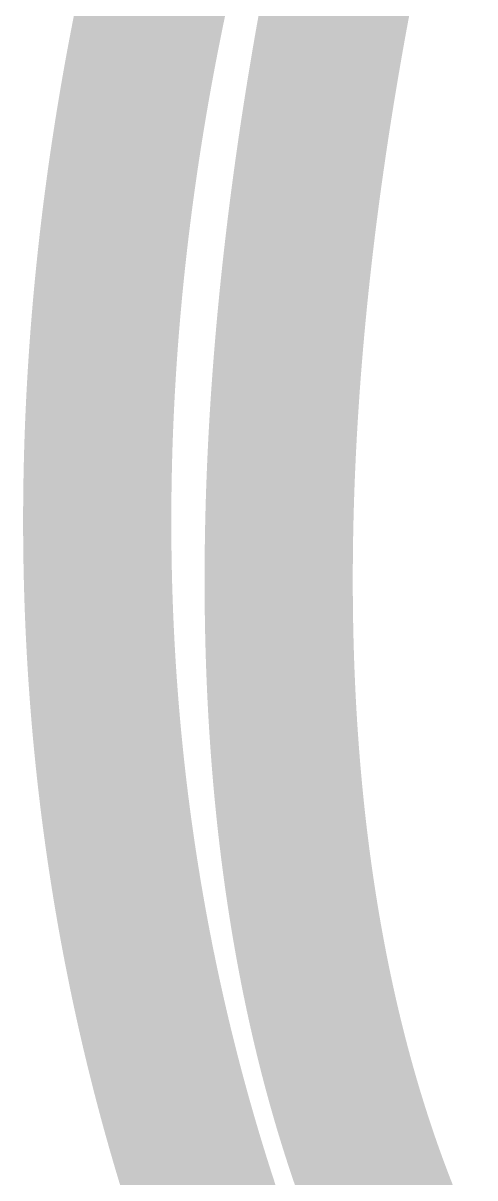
# Model space of a CAD drawing. Header units: inches. Extents: x -3.8 to 6, y -6.8 to 7.5.
# Drawn here: x -3.1381 to -2.9674, y -5.3148 to -4.878 of the extents above; entities that cross this region are included whole.
import ezdxf

# ---------------------------------------------------------------- set-up
doc = ezdxf.new("R2010")
doc.units = ezdxf.units.IN
doc.layers.get('0').update_dxf_attribs({"linetype": 'CONTINUOUS'})
doc.layers.add('7', color=7, linetype='CONTINUOUS')

msp = doc.modelspace()

# ---------------------------------------------------------------- linework, layer by layer
at = {"const_width": 0.056}
msp.add_lwpolyline([(-3.063587, -5.34313), (-3.063793, -5.342547), (-3.063998, -5.341964), (-3.064203, -5.341381), (-3.064407, -5.340798), (-3.064611, -5.340215), (-3.064815, -5.339632), (-3.065017, -5.339048), (-3.06522, -5.338465), (-3.065422, -5.337881), (-3.065623, -5.337297), (-3.065825, -5.336714), (-3.066025, -5.33613), (-3.066225, -5.335546), (-3.066425, -5.334962), (-3.066624, -5.334378), (-3.066823, -5.333793), (-3.067021, -5.333209), (-3.067219, -5.332624), (-3.067416, -5.33204), (-3.067613, -5.331455), (-3.067809, -5.33087), (-3.068005, -5.330285), (-3.0682, -5.3297), (-3.068395, -5.329115), (-3.06859, -5.328529), (-3.068784, -5.327944), (-3.068978, -5.327359), (-3.06917, -5.326773), (-3.069363, -5.326188), (-3.069555, -5.325602), (-3.069747, -5.325016), (-3.069938, -5.32443), (-3.070129, -5.323843), (-3.070319, -5.323258), (-3.070509, -5.322671), (-3.070698, -5.322085), (-3.070887, -5.321498), (-3.071076, -5.320912), (-3.071263, -5.320325), (-3.071451, -5.319738), (-3.071638, -5.319151), (-3.071824, -5.318564), (-3.072011, -5.317977), (-3.072196, -5.31739), (-3.072381, -5.316803), (-3.072566, -5.316216), (-3.07275, -5.315628), (-3.072934, -5.315041), (-3.073117, -5.314453), (-3.0733, -5.313865), (-3.073482, -5.313277), (-3.073664, -5.312689), (-3.073846, -5.312101), (-3.074027, -5.311513), (-3.074207, -5.310925), (-3.074387, -5.310336), (-3.074567, -5.309748), (-3.074746, -5.309159), (-3.074924, -5.30857), (-3.075102, -5.307981), (-3.07528, -5.307393), (-3.075458, -5.306804), (-3.075634, -5.306214), (-3.075811, -5.305625), (-3.075987, -5.305036), (-3.076162, -5.304447), (-3.076337, -5.303857), (-3.076511, -5.303267), (-3.076685, -5.302678), (-3.076859, -5.302088), (-3.077032, -5.301498), (-3.077204, -5.300908), (-3.077376, -5.300318), (-3.077548, -5.299728), (-3.077719, -5.299138), (-3.07789, -5.298548), (-3.07806, -5.297957), (-3.07823, -5.297367), (-3.078399, -5.296776), (-3.078568, -5.296185), (-3.078737, -5.295594), (-3.078905, -5.295003), (-3.079072, -5.294412), (-3.079239, -5.293821), (-3.079406, -5.29323), (-3.079572, -5.292639), (-3.079738, -5.292047), (-3.079903, -5.291456), (-3.080068, -5.290864), (-3.080232, -5.290272), (-3.080396, -5.28968), (-3.080559, -5.289089), (-3.080722, -5.288497), (-3.080884, -5.287905), (-3.081046, -5.287313), (-3.081208, -5.28672), (-3.081368, -5.286128), (-3.081529, -5.285535), (-3.081689, -5.284943), (-3.081849, -5.28435), (-3.082008, -5.283758), (-3.082167, -5.283165), (-3.082325, -5.282572), (-3.082483, -5.281979), (-3.082641, -5.281386), (-3.082797, -5.280793), (-3.082953, -5.280199), (-3.083109, -5.279606), (-3.083265, -5.279013), (-3.08342, -5.278419), (-3.083575, -5.277825), (-3.083729, -5.277232), (-3.083883, -5.276638), (-3.084036, -5.276044), (-3.084189, -5.27545), (-3.084341, -5.274856), (-3.084492, -5.274261), (-3.084644, -5.273667), (-3.084795, -5.273073), (-3.084945, -5.272479), (-3.085095, -5.271884), (-3.085245, -5.271289), (-3.085394, -5.270694), (-3.085542, -5.2701), (-3.08569, -5.269505), (-3.085838, -5.26891), (-3.085985, -5.268314), (-3.086132, -5.267719), (-3.086279, -5.267124), (-3.086424, -5.266529), (-3.08657, -5.265934), (-3.086715, -5.265338), (-3.086859, -5.264742), (-3.087003, -5.264146), (-3.087147, -5.263551), (-3.08729, -5.262955), (-3.087433, -5.262359), (-3.087575, -5.261763), (-3.087717, -5.261167), (-3.087858, -5.260571), (-3.087999, -5.259974), (-3.088139, -5.259377), (-3.088279, -5.258781), (-3.088418, -5.258184), (-3.088557, -5.257588), (-3.088696, -5.256991), (-3.088834, -5.256394), (-3.088972, -5.255797), (-3.089109, -5.2552), (-3.089246, -5.254603), (-3.089382, -5.254006), (-3.089518, -5.253408), (-3.089653, -5.252811), (-3.089788, -5.252214), (-3.089922, -5.251616), (-3.090057, -5.251019), (-3.09019, -5.250421), (-3.090323, -5.249823), (-3.090456, -5.249225), (-3.090588, -5.248628), (-3.09072, -5.24803), (-3.090851, -5.247431), (-3.090981, -5.246833), (-3.091112, -5.246234), (-3.091242, -5.245636), (-3.091371, -5.245038), (-3.0915, -5.24444), (-3.091629, -5.243841), (-3.091757, -5.243242), (-3.091884, -5.242643), (-3.092011, -5.242044), (-3.092138, -5.241445), (-3.092265, -5.240847), (-3.09239, -5.240247), (-3.092516, -5.239648), (-3.092641, -5.239049), (-3.092765, -5.238449), (-3.092889, -5.23785), (-3.093013, -5.23725), (-3.093135, -5.236651), (-3.093258, -5.236051), (-3.09338, -5.235451), (-3.093502, -5.234851), (-3.093623, -5.234251), (-3.093744, -5.233651), (-3.093865, -5.233051), (-3.093985, -5.232451), (-3.094104, -5.231851), (-3.094223, -5.23125), (-3.094342, -5.23065), (-3.09446, -5.23005), (-3.094578, -5.229449), (-3.094694, -5.228848), (-3.094811, -5.228248), (-3.094928, -5.227646), (-3.095043, -5.227046), (-3.095159, -5.226445), (-3.095274, -5.225844), (-3.095388, -5.225243), (-3.095502, -5.224641), (-3.095616, -5.22404), (-3.095729, -5.223439), (-3.095842, -5.222837), (-3.095954, -5.222235), (-3.096066, -5.221634), (-3.096177, -5.221032), (-3.096288, -5.22043), (-3.096398, -5.219829), (-3.096508, -5.219227), (-3.096618, -5.218625), (-3.096727, -5.218022), (-3.096835, -5.217421), (-3.096944, -5.216818), (-3.097052, -5.216216), (-3.097159, -5.215613), (-3.097266, -5.215011), (-3.097372, -5.214409), (-3.097478, -5.213806), (-3.097584, -5.213203), (-3.097688, -5.2126), (-3.097793, -5.211998), (-3.097897, -5.211394), (-3.098001, -5.210792), (-3.098104, -5.210188), (-3.098207, -5.209586), (-3.098309, -5.208982), (-3.098411, -5.208379), (-3.098512, -5.207776), (-3.098614, -5.207172), (-3.098714, -5.206569), (-3.098814, -5.205965), (-3.098913, -5.205361), (-3.099013, -5.204758), (-3.099111, -5.204154), (-3.09921, -5.203549), (-3.099308, -5.202946), (-3.099405, -5.202342), (-3.099502, -5.201737), (-3.099598, -5.201133), (-3.099694, -5.200529), (-3.09979, -5.199925), (-3.099885, -5.19932), (-3.09998, -5.198716), (-3.100074, -5.198112), (-3.100168, -5.197507), (-3.100262, -5.196902), (-3.100355, -5.196297), (-3.100447, -5.195693), (-3.100539, -5.195087), (-3.100631, -5.194482), (-3.100722, -5.193877), (-3.100813, -5.193272), (-3.100903, -5.192667), (-3.100993, -5.192062), (-3.101082, -5.191456), (-3.101171, -5.190851), (-3.101259, -5.190245), (-3.101348, -5.18964), (-3.101435, -5.189034), (-3.101522, -5.188429), (-3.101609, -5.187823), (-3.101695, -5.187217), (-3.101781, -5.186611), (-3.101866, -5.186005), (-3.101951, -5.185399), (-3.102036, -5.184793), (-3.10212, -5.184186), (-3.102203, -5.18358), (-3.102286, -5.182974), (-3.102369, -5.182368), (-3.102451, -5.181761), (-3.102533, -5.181155), (-3.102615, -5.180548), (-3.102695, -5.179941), (-3.102776, -5.179335), (-3.102856, -5.178728), (-3.102935, -5.178121), (-3.103014, -5.177514), (-3.103093, -5.176907), (-3.103171, -5.1763), (-3.103249, -5.175693), (-3.103326, -5.175086), (-3.103404, -5.174479), (-3.10348, -5.173871), (-3.103556, -5.173264), (-3.103631, -5.172656), (-3.103707, -5.172049), (-3.103781, -5.171441), (-3.103856, -5.170833), (-3.10393, -5.170226), (-3.104003, -5.169618), (-3.104076, -5.16901), (-3.104148, -5.168402), (-3.10422, -5.167794), (-3.104292, -5.167186), (-3.104363, -5.166577), (-3.104434, -5.165969), (-3.104504, -5.165361), (-3.104574, -5.164753), (-3.104643, -5.164145), (-3.104712, -5.163536), (-3.104781, -5.162927), (-3.104849, -5.162319), (-3.104917, -5.16171), (-3.104984, -5.161101), (-3.10505, -5.160492), (-3.105117, -5.159884), (-3.105183, -5.159275), (-3.105248, -5.158666), (-3.105313, -5.158057), (-3.105378, -5.157448), (-3.105442, -5.156838), (-3.105505, -5.156229), (-3.105568, -5.15562), (-3.105631, -5.155011), (-3.105694, -5.154401), (-3.105756, -5.153792), (-3.105817, -5.153183), (-3.105878, -5.152573), (-3.105939, -5.151963), (-3.105999, -5.151353), (-3.106058, -5.150743), (-3.106117, -5.150134), (-3.106176, -5.149524), (-3.106235, -5.148914), (-3.106292, -5.148304), (-3.10635, -5.147693), (-3.106407, -5.147083), (-3.106464, -5.146473), (-3.10652, -5.145863), (-3.106575, -5.145252), (-3.106631, -5.144642), (-3.106686, -5.144032), (-3.10674, -5.143421), (-3.106794, -5.142811), (-3.106848, -5.1422), (-3.106901, -5.141589), (-3.106954, -5.140978), (-3.107006, -5.140368), (-3.107058, -5.139757), (-3.107109, -5.139146), (-3.10716, -5.138535), (-3.10721, -5.137924), (-3.10726, -5.137312), (-3.10731, -5.136702), (-3.107359, -5.13609), (-3.107408, -5.135479), (-3.107456, -5.134868), (-3.107504, -5.134256), (-3.107551, -5.133645), (-3.107599, -5.133033), (-3.107645, -5.132421), (-3.107691, -5.13181), (-3.107737, -5.131198), (-3.107782, -5.130587), (-3.107827, -5.129975), (-3.107871, -5.129363), (-3.107915, -5.128751), (-3.107959, -5.128139), (-3.108001, -5.127527), (-3.108044, -5.126915), (-3.108087, -5.126303), (-3.108128, -5.12569), (-3.10817, -5.125078), (-3.10821, -5.124466), (-3.108251, -5.123854), (-3.108291, -5.123241), (-3.10833, -5.122629), (-3.10837, -5.122016), (-3.108408, -5.121404), (-3.108446, -5.120791), (-3.108484, -5.120178), (-3.108522, -5.119566), (-3.108559, -5.118953), (-3.108595, -5.11834), (-3.108632, -5.117727), (-3.108667, -5.117114), (-3.108702, -5.116501), (-3.108737, -5.115888), (-3.108772, -5.115275), (-3.108805, -5.114662), (-3.108839, -5.114048), (-3.108872, -5.113435), (-3.108905, -5.112822), (-3.108937, -5.112208), (-3.108968, -5.111595), (-3.109, -5.110981), (-3.109031, -5.110368), (-3.109061, -5.109755), (-3.109091, -5.10914), (-3.109121, -5.108527), (-3.10915, -5.107913), (-3.109179, -5.1073), (-3.109207, -5.106686), (-3.109235, -5.106071), (-3.109262, -5.105458), (-3.109289, -5.104844), (-3.109316, -5.104229), (-3.109342, -5.103616), (-3.109368, -5.103002), (-3.109393, -5.102387), (-3.109418, -5.101773), (-3.109442, -5.101159), (-3.109466, -5.100544), (-3.10949, -5.09993), (-3.109513, -5.099315), (-3.109535, -5.098701), (-3.109557, -5.098086), (-3.10958, -5.097472), (-3.109601, -5.096857), (-3.109622, -5.096242), (-3.109642, -5.095628), (-3.109662, -5.095013), (-3.109682, -5.094398), (-3.109701, -5.093783), (-3.10972, -5.093168), (-3.109739, -5.092553), (-3.109756, -5.091938), (-3.109774, -5.091323), (-3.109791, -5.090708), (-3.109808, -5.090093), (-3.109824, -5.089478), (-3.10984, -5.088862), (-3.109855, -5.088247), (-3.10987, -5.087632), (-3.109885, -5.087016), (-3.109899, -5.086401), (-3.109912, -5.085785), (-3.109926, -5.085169), (-3.109938, -5.084554), (-3.10995, -5.083938), (-3.109963, -5.083323), (-3.109974, -5.082707), (-3.109985, -5.082091), (-3.109996, -5.081475), (-3.110006, -5.080859), (-3.110016, -5.080243), (-3.110025, -5.079627), (-3.110034, -5.079011), (-3.110043, -5.078395), (-3.110051, -5.077779), (-3.110058, -5.077163), (-3.110065, -5.076547), (-3.110072, -5.07593), (-3.110079, -5.075314), (-3.110085, -5.074698), (-3.11009, -5.074081), (-3.110095, -5.073465), (-3.1101, -5.072849), (-3.110104, -5.072232), (-3.110108, -5.071616), (-3.110111, -5.070999), (-3.110114, -5.070382), (-3.110116, -5.069766), (-3.110118, -5.069149), (-3.110121, -5.068532), (-3.110122, -5.067915), (-3.110122, -5.067298), (-3.110123, -5.066681), (-3.110123, -5.066064), (-3.110122, -5.065448), (-3.110121, -5.064831), (-3.11012, -5.064214), (-3.110118, -5.063596), (-3.110116, -5.06298), (-3.110113, -5.062362), (-3.11011, -5.061745), (-3.110107, -5.061128), (-3.110099, -5.059893), (-3.110094, -5.059276), (-3.110089, -5.058658), (-3.110083, -5.058041), (-3.110077, -5.057423), (-3.110071, -5.056806), (-3.110064, -5.056188), (-3.110057, -5.055571), (-3.110049, -5.054953), (-3.110041, -5.054335), (-3.110032, -5.053717), (-3.110023, -5.0531), (-3.110014, -5.052482), (-3.110004, -5.051864), (-3.109994, -5.051246), (-3.109983, -5.050628), (-3.109972, -5.05001), (-3.10996, -5.049392), (-3.109948, -5.048774), (-3.109936, -5.048156), (-3.109923, -5.047538), (-3.10991, -5.04692), (-3.109896, -5.046301), (-3.109882, -5.045683), (-3.109868, -5.045065), (-3.109853, -5.044447), (-3.109837, -5.043828), (-3.109822, -5.04321), (-3.109806, -5.042592), (-3.109789, -5.041973), (-3.109772, -5.041355), (-3.109754, -5.040736), (-3.109737, -5.040117), (-3.109719, -5.039499), (-3.109699, -5.03888), (-3.109681, -5.038261), (-3.109661, -5.037643), (-3.109641, -5.037024), (-3.109621, -5.036406), (-3.1096, -5.035787), (-3.109579, -5.035168), (-3.109557, -5.034549), (-3.109535, -5.03393), (-3.109512, -5.033311), (-3.109489, -5.032692), (-3.109466, -5.032073), (-3.109442, -5.031454), (-3.109418, -5.030835), (-3.109393, -5.030216), (-3.109369, -5.029596), (-3.109343, -5.028977), (-3.109317, -5.028358), (-3.109291, -5.027739), (-3.109264, -5.027119), (-3.109237, -5.0265), (-3.10921, -5.025881), (-3.109181, -5.025261), (-3.109153, -5.024642), (-3.109124, -5.024023), (-3.109095, -5.023403), (-3.109065, -5.022783), (-3.109035, -5.022164), (-3.109005, -5.021544), (-3.108974, -5.020925), (-3.108943, -5.020305), (-3.108911, -5.019685), (-3.108879, -5.019066), (-3.108846, -5.018446), (-3.108813, -5.017827), (-3.108779, -5.017206), (-3.108746, -5.016587), (-3.108711, -5.015966), (-3.108677, -5.015347), (-3.108642, -5.014727), (-3.108606, -5.014107), (-3.10857, -5.013487), (-3.108534, -5.012867), (-3.108497, -5.012247), (-3.10846, -5.011627), (-3.108423, -5.011007), (-3.108384, -5.010386), (-3.108346, -5.009767), (-3.108307, -5.009146), (-3.108268, -5.008526), (-3.108228, -5.007906), (-3.108188, -5.007286), (-3.108148, -5.006665), (-3.108065, -5.005424), (-3.107981, -5.004184), (-3.107939, -5.003563), (-3.107896, -5.002943), (-3.107852, -5.002323), (-3.107808, -5.001701), (-3.107764, -5.001081), (-3.107719, -5.000461), (-3.107674, -4.99984), (-3.107629, -4.999219), (-3.107583, -4.998599), (-3.107536, -4.997978), (-3.107489, -4.997357), (-3.107443, -4.996737), (-3.107347, -4.995495), (-3.107298, -4.994874), (-3.107249, -4.994253), (-3.1072, -4.993632), (-3.10715, -4.993011), (-3.1071, -4.992391), (-3.10705, -4.99177), (-3.106999, -4.991149), (-3.106948, -4.990528), (-3.106896, -4.989907), (-3.106844, -4.989286), (-3.106791, -4.988665), (-3.106738, -4.988044), (-3.106685, -4.987422), (-3.106631, -4.986801), (-3.106522, -4.985559), (-3.106467, -4.984938), (-3.106411, -4.984316), (-3.106355, -4.983696), (-3.106299, -4.983074), (-3.106242, -4.982453), (-3.106185, -4.981832), (-3.106128, -4.98121), (-3.10607, -4.980588), (-3.106011, -4.979967), (-3.105953, -4.979346), (-3.105893, -4.978724), (-3.105834, -4.978103), (-3.105774, -4.977481), (-3.105713, -4.97686), (-3.105653, -4.976239), (-3.105591, -4.975617), (-3.10553, -4.974995), (-3.105468, -4.974374), (-3.105405, -4.973752), (-3.105342, -4.97313), (-3.105279, -4.972508), (-3.105215, -4.971887), (-3.105151, -4.971265), (-3.105087, -4.970644), (-3.104956, -4.9694), (-3.10489, -4.968779), (-3.104824, -4.968157), (-3.104758, -4.967535), (-3.104691, -4.966913), (-3.104623, -4.966291), (-3.104556, -4.965669), (-3.104487, -4.965048), (-3.104419, -4.964426), (-3.104349, -4.963804), (-3.10428, -4.963182), (-3.10421, -4.96256), (-3.10414, -4.961938), (-3.104069, -4.961316), (-3.103998, -4.960694), (-3.103926, -4.960072), (-3.103854, -4.95945), (-3.103782, -4.958827), (-3.103709, -4.958206), (-3.103636, -4.957583), (-3.103562, -4.956962), (-3.103488, -4.956339), (-3.103414, -4.955717), (-3.103339, -4.955095), (-3.103264, -4.954473), (-3.103188, -4.95385), (-3.103112, -4.953228), (-3.103036, -4.952606), (-3.102959, -4.951984), (-3.102881, -4.951362), (-3.102804, -4.950739), (-3.102726, -4.950117), (-3.102648, -4.949495), (-3.102568, -4.948873), (-3.102489, -4.94825), (-3.102409, -4.947628), (-3.102329, -4.947006), (-3.102249, -4.946383), (-3.102168, -4.945761), (-3.102087, -4.945138), (-3.102005, -4.944516), (-3.101923, -4.943893), (-3.10184, -4.943271), (-3.101757, -4.942648), (-3.101674, -4.942026), (-3.101506, -4.940781), (-3.101421, -4.940158), (-3.101336, -4.939536), (-3.101251, -4.938913), (-3.101165, -4.938291), (-3.101079, -4.937668), (-3.100992, -4.937046), (-3.100905, -4.936423), (-3.100818, -4.935801), (-3.100642, -4.934555), (-3.100553, -4.933932), (-3.100464, -4.93331), (-3.100374, -4.932687), (-3.100285, -4.932065), (-3.100194, -4.931442), (-3.100104, -4.930819), (-3.100013, -4.930196), (-3.099921, -4.929574), (-3.099829, -4.928951), (-3.099737, -4.928328), (-3.099644, -4.927705), (-3.099551, -4.927083), (-3.099458, -4.92646), (-3.099363, -4.925837), (-3.099269, -4.925214), (-3.099174, -4.924592), (-3.09908, -4.923968), (-3.098984, -4.923346), (-3.098888, -4.922723), (-3.098792, -4.9221), (-3.098598, -4.920855), (-3.0985, -4.920231), (-3.098402, -4.919609), (-3.098304, -4.918986), (-3.098205, -4.918363), (-3.098105, -4.91774), (-3.098006, -4.917117), (-3.097906, -4.916494), (-3.097806, -4.915871), (-3.097705, -4.915248), (-3.097604, -4.914625), (-3.097502, -4.914002), (-3.0974, -4.91338), (-3.097298, -4.912757), (-3.097195, -4.912134), (-3.097092, -4.91151), (-3.096988, -4.910887), (-3.096884, -4.910264), (-3.09678, -4.909642), (-3.096675, -4.909019), (-3.09657, -4.908396), (-3.096464, -4.907773), (-3.096358, -4.90715), (-3.096251, -4.906527), (-3.096145, -4.905903), (-3.096037, -4.90528), (-3.09593, -4.904657), (-3.095822, -4.904034), (-3.095713, -4.903411), (-3.095605, -4.902788), (-3.095495, -4.902165), (-3.095386, -4.901542), (-3.095276, -4.900919), (-3.095165, -4.900296), (-3.095054, -4.899673), (-3.094943, -4.89905), (-3.094831, -4.898427), (-3.094719, -4.897803), (-3.094607, -4.897181), (-3.094494, -4.896557), (-3.094381, -4.895934), (-3.094267, -4.895311), (-3.094153, -4.894688), (-3.094039, -4.894065), (-3.093924, -4.893442), (-3.093809, -4.892819), (-3.093693, -4.892196), (-3.093577, -4.891573), (-3.093461, -4.89095), (-3.093344, -4.890326), (-3.093227, -4.889703), (-3.093109, -4.889081), (-3.092991, -4.888457), (-3.092872, -4.887834), (-3.092754, -4.887211), (-3.092635, -4.886588), (-3.092515, -4.885964), (-3.092395, -4.885341), (-3.092275, -4.884718), (-3.092154, -4.884095), (-3.092033, -4.883472), (-3.091911, -4.882849), (-3.091789, -4.882226), (-3.091666, -4.881603), (-3.091544, -4.88098), (-3.09142, -4.880356), (-3.091297, -4.879734), (-3.091173, -4.87911), (-3.091048, -4.878487), (-3.090924, -4.877864), (-3.090798, -4.877241), (-3.090673, -4.876618), (-3.090547, -4.875995), (-3.09042, -4.875371), (-3.090294, -4.874748), (-3.090167, -4.874125), (-3.090039, -4.873502), (-3.089911, -4.872879), (-3.089783, -4.872256), (-3.089654, -4.871633), (-3.089525, -4.87101), (-3.089395, -4.870387), (-3.089265, -4.869763), (-3.089135, -4.869141), (-3.089004, -4.868517), (-3.088873, -4.867894), (-3.088742, -4.867271), (-3.088609, -4.866648), (-3.088477, -4.866025), (-3.088345, -4.865402), (-3.088212, -4.864779), (-3.088078, -4.864156), (-3.087944, -4.863533), (-3.08781, -4.86291), (-3.087675, -4.862287), (-3.08754, -4.861663), (-3.087405, -4.861041), (-3.087269, -4.860417), (-3.087132, -4.859795), (-3.086996, -4.859171), (-3.086859, -4.858549), (-3.086721, -4.857925), (-3.086583, -4.857302), (-3.086445, -4.856679), (-3.086307, -4.856056), (-3.086168, -4.855433), (-3.086028, -4.85481), (-3.085888, -4.854187), (-3.085748, -4.853565), (-3.085608, -4.852942), (-3.085467, -4.852318), (-3.085325, -4.851696), (-3.085183, -4.851072), (-3.085041, -4.85045), (-3.084898, -4.849827)], dxfattribs=at)
at = {"layer": '7', "const_width": 0.056}
msp.add_lwpolyline([(-2.995409, -5.343141), (-2.995607, -5.342688), (-2.995804, -5.342235), (-2.996001, -5.341782), (-2.996198, -5.341328), (-2.996394, -5.340874), (-2.99659, -5.340419), (-2.996785, -5.339964), (-2.99698, -5.339509), (-2.997175, -5.339053), (-2.997369, -5.338597), (-2.997563, -5.33814), (-2.997756, -5.337683), (-2.997948, -5.337226), (-2.998141, -5.336768), (-2.998332, -5.33631), (-2.998524, -5.335852), (-2.998715, -5.335392), (-2.998905, -5.334933), (-2.999095, -5.334474), (-2.999285, -5.334013), (-2.999474, -5.333553), (-2.999663, -5.333092), (-2.999851, -5.332631), (-3.000039, -5.332169), (-3.000226, -5.331707), (-3.000413, -5.331245), (-3.0006, -5.330782), (-3.000786, -5.330319), (-3.000972, -5.329855), (-3.001157, -5.329391), (-3.001342, -5.328927), (-3.001526, -5.328462), (-3.00171, -5.327997), (-3.001893, -5.327532), (-3.002076, -5.327066), (-3.002259, -5.3266), (-3.002441, -5.326133), (-3.002623, -5.325666), (-3.002804, -5.325199), (-3.002985, -5.324731), (-3.003165, -5.324262), (-3.003345, -5.323794), (-3.003524, -5.323325), (-3.003704, -5.322855), (-3.003882, -5.322386), (-3.004061, -5.321916), (-3.004238, -5.321445), (-3.004415, -5.320974), (-3.004592, -5.320503), (-3.004769, -5.320031), (-3.004945, -5.319559), (-3.005121, -5.319087), (-3.005296, -5.318614), (-3.00547, -5.318141), (-3.005645, -5.317667), (-3.005819, -5.317194), (-3.005992, -5.316719), (-3.006165, -5.316245), (-3.006337, -5.315769), (-3.006509, -5.315294), (-3.006681, -5.314818), (-3.006852, -5.314342), (-3.007023, -5.313865), (-3.007193, -5.313388), (-3.007363, -5.312911), (-3.007533, -5.312433), (-3.007702, -5.311955), (-3.00787, -5.311477), (-3.008038, -5.310997), (-3.008206, -5.310519), (-3.008373, -5.310039), (-3.00854, -5.309559), (-3.008706, -5.309079), (-3.008873, -5.308598), (-3.009038, -5.308117), (-3.009203, -5.307635), (-3.009368, -5.307154), (-3.009532, -5.306671), (-3.009696, -5.306189), (-3.009859, -5.305706), (-3.010022, -5.305223), (-3.010185, -5.304739), (-3.010346, -5.304255), (-3.010508, -5.30377), (-3.010669, -5.303286), (-3.01083, -5.3028), (-3.010991, -5.302315), (-3.01115, -5.301829), (-3.01131, -5.301342), (-3.011469, -5.300856), (-3.011628, -5.300368), (-3.011786, -5.299881), (-3.011943, -5.299393), (-3.012101, -5.298905), (-3.012258, -5.298417), (-3.012414, -5.297928), (-3.01257, -5.297439), (-3.012726, -5.296949), (-3.012881, -5.296459), (-3.013036, -5.295969), (-3.01319, -5.295478), (-3.013343, -5.294987), (-3.013497, -5.294495), (-3.013573, -5.29425), (-3.01365, -5.294003), (-3.013726, -5.293757), (-3.013802, -5.293511), (-3.013954, -5.293019), (-3.014106, -5.292526), (-3.014257, -5.292033), (-3.014408, -5.291539), (-3.014558, -5.291045), (-3.014708, -5.290551), (-3.014858, -5.290056), (-3.015007, -5.289561), (-3.015156, -5.289065), (-3.015304, -5.288569), (-3.015452, -5.288073), (-3.015599, -5.287577), (-3.015746, -5.28708), (-3.015893, -5.286582), (-3.016039, -5.286085), (-3.016184, -5.285587), (-3.01633, -5.285089), (-3.016474, -5.28459), (-3.016618, -5.284091), (-3.016762, -5.283592), (-3.016834, -5.283342), (-3.016906, -5.283092), (-3.016978, -5.282842), (-3.017049, -5.282592), (-3.017192, -5.282091), (-3.017334, -5.28159), (-3.017476, -5.281089), (-3.017617, -5.280587), (-3.017758, -5.280086), (-3.017898, -5.279583), (-3.018038, -5.279081), (-3.018178, -5.278577), (-3.018317, -5.278074), (-3.018456, -5.27757), (-3.018595, -5.277067), (-3.018732, -5.276562), (-3.01887, -5.276057), (-3.019007, -5.275552), (-3.019143, -5.275047), (-3.019279, -5.274541), (-3.019415, -5.274035), (-3.019551, -5.273528), (-3.019686, -5.273021), (-3.01982, -5.272514), (-3.019954, -5.272007), (-3.020088, -5.271498), (-3.020221, -5.27099), (-3.020354, -5.270482), (-3.020486, -5.269972), (-3.020618, -5.269463), (-3.02075, -5.268953), (-3.020881, -5.268443), (-3.021012, -5.267933), (-3.021142, -5.267422), (-3.021272, -5.266911), (-3.021401, -5.266399), (-3.02153, -5.265888), (-3.021659, -5.265376), (-3.021787, -5.264863), (-3.021914, -5.26435), (-3.022042, -5.263837), (-3.022168, -5.263324), (-3.022295, -5.26281), (-3.022421, -5.262295), (-3.022547, -5.261781), (-3.022672, -5.261266), (-3.022796, -5.260751), (-3.02292, -5.260235), (-3.023045, -5.259719), (-3.023168, -5.259203), (-3.023291, -5.258686), (-3.023414, -5.258169), (-3.023536, -5.257652), (-3.023658, -5.257134), (-3.023779, -5.256616), (-3.0239, -5.256098), (-3.02402, -5.255579), (-3.02414, -5.25506), (-3.02426, -5.25454), (-3.024379, -5.254021), (-3.024498, -5.253501), (-3.024616, -5.25298), (-3.024734, -5.25246), (-3.024852, -5.251938), (-3.024969, -5.251417), (-3.025085, -5.250895), (-3.025202, -5.250373), (-3.025318, -5.24985), (-3.025433, -5.249328), (-3.025548, -5.248804), (-3.025663, -5.248281), (-3.025777, -5.247757), (-3.025891, -5.247233), (-3.026004, -5.246709), (-3.026117, -5.246184), (-3.026229, -5.245659), (-3.026341, -5.245133), (-3.026453, -5.244607), (-3.026564, -5.244081), (-3.026675, -5.243554), (-3.026785, -5.243028), (-3.026895, -5.2425), (-3.027005, -5.241973), (-3.027114, -5.241445), (-3.027222, -5.240917), (-3.027331, -5.240388), (-3.027438, -5.23986), (-3.027546, -5.23933), (-3.027653, -5.238801), (-3.02776, -5.238271), (-3.027865, -5.237741), (-3.027971, -5.23721), (-3.028076, -5.236679), (-3.028182, -5.236148), (-3.028286, -5.235617), (-3.02839, -5.235085), (-3.028442, -5.234818), (-3.028493, -5.234552), (-3.028545, -5.234286), (-3.028597, -5.23402), (-3.0287, -5.233487), (-3.028802, -5.232954), (-3.028904, -5.23242), (-3.029006, -5.231886), (-3.029106, -5.231352), (-3.029157, -5.231085), (-3.029207, -5.230818), (-3.029307, -5.230283), (-3.029408, -5.229748), (-3.029507, -5.229213), (-3.029606, -5.228677), (-3.029704, -5.22814), (-3.029803, -5.227604), (-3.0299, -5.227067), (-3.029998, -5.226531), (-3.030094, -5.225993), (-3.030191, -5.225455), (-3.030288, -5.224917), (-3.030383, -5.224379), (-3.030478, -5.22384), (-3.030573, -5.223301), (-3.030667, -5.222762), (-3.030761, -5.222222), (-3.030855, -5.221682), (-3.030948, -5.221141), (-3.031041, -5.220601), (-3.031133, -5.220059), (-3.031226, -5.219518), (-3.031317, -5.218977), (-3.031408, -5.218435), (-3.031499, -5.217893), (-3.031589, -5.21735), (-3.031679, -5.216807), (-3.031769, -5.216264), (-3.031857, -5.21572), (-3.031946, -5.215176), (-3.032034, -5.214632), (-3.032122, -5.214087), (-3.032209, -5.213542), (-3.032296, -5.212997), (-3.032383, -5.212452), (-3.032469, -5.211906), (-3.032555, -5.21136), (-3.03264, -5.210814), (-3.032725, -5.210267), (-3.032809, -5.20972), (-3.032894, -5.209172), (-3.032977, -5.208624), (-3.03306, -5.208076), (-3.033143, -5.207528), (-3.033226, -5.20698), (-3.033308, -5.206431), (-3.033389, -5.205881), (-3.03347, -5.205331), (-3.033551, -5.204782), (-3.033632, -5.204231), (-3.033711, -5.203681), (-3.033791, -5.20313), (-3.03387, -5.202579), (-3.033949, -5.202027), (-3.034027, -5.201476), (-3.034105, -5.200923), (-3.034182, -5.200371), (-3.03426, -5.199819), (-3.034336, -5.199265), (-3.034412, -5.198712), (-3.034488, -5.198158), (-3.034563, -5.197604), (-3.034639, -5.19705), (-3.034713, -5.196496), (-3.034787, -5.19594), (-3.034861, -5.195385), (-3.034934, -5.19483), (-3.035007, -5.194274), (-3.03508, -5.193717), (-3.035152, -5.193161), (-3.035224, -5.192605), (-3.035295, -5.192048), (-3.035366, -5.19149), (-3.035436, -5.190933), (-3.035506, -5.190374), (-3.035576, -5.189816), (-3.035645, -5.189258), (-3.035714, -5.188699), (-3.035782, -5.18814), (-3.03585, -5.18758), (-3.035918, -5.18702), (-3.035985, -5.18646), (-3.036052, -5.1859), (-3.036118, -5.185339), (-3.036184, -5.184778), (-3.03625, -5.184216), (-3.036315, -5.183655), (-3.03638, -5.183093), (-3.036444, -5.182531), (-3.036508, -5.181968), (-3.036571, -5.181406), (-3.036635, -5.180842), (-3.036697, -5.180279), (-3.036759, -5.179715), (-3.036821, -5.179151), (-3.036883, -5.178586), (-3.036944, -5.178022), (-3.037004, -5.177457), (-3.037065, -5.176892), (-3.037124, -5.176326), (-3.037184, -5.17576), (-3.037243, -5.175194), (-3.037302, -5.174628), (-3.03736, -5.174061), (-3.037418, -5.173494), (-3.037475, -5.172927), (-3.037532, -5.172359), (-3.037589, -5.171791), (-3.037645, -5.171223), (-3.037701, -5.170654), (-3.037756, -5.170085), (-3.037811, -5.169517), (-3.037865, -5.168947), (-3.03792, -5.168377), (-3.037973, -5.167807), (-3.038027, -5.167237), (-3.03808, -5.166667), (-3.038132, -5.166096), (-3.038184, -5.165524), (-3.038236, -5.164953), (-3.038287, -5.164381), (-3.038338, -5.163809), (-3.038388, -5.163237), (-3.038439, -5.162664), (-3.038489, -5.162091), (-3.038538, -5.161518), (-3.038587, -5.160944), (-3.038635, -5.16037), (-3.038683, -5.159796), (-3.038731, -5.159222), (-3.038778, -5.158647), (-3.038825, -5.158072), (-3.038871, -5.157497), (-3.038917, -5.156922), (-3.038963, -5.156346), (-3.039008, -5.15577), (-3.039053, -5.155193), (-3.039098, -5.154616), (-3.039142, -5.15404), (-3.039185, -5.153462), (-3.039228, -5.152884), (-3.039271, -5.152307), (-3.039314, -5.151729), (-3.039356, -5.15115), (-3.039397, -5.150572), (-3.039438, -5.149993), (-3.039479, -5.149414), (-3.03952, -5.148834), (-3.03956, -5.148254), (-3.0396, -5.147674), (-3.039639, -5.147094), (-3.039678, -5.146513), (-3.039716, -5.145932), (-3.039754, -5.145351), (-3.039791, -5.144769), (-3.039829, -5.144187), (-3.039865, -5.143605), (-3.039883, -5.143314), (-3.039901, -5.143023), (-3.039938, -5.14244), (-3.039973, -5.141857), (-3.040009, -5.141274), (-3.040043, -5.14069), (-3.040077, -5.140107), (-3.040112, -5.139523), (-3.040145, -5.138938), (-3.040178, -5.138353), (-3.040211, -5.137768), (-3.040244, -5.137184), (-3.040276, -5.136598), (-3.040307, -5.136012), (-3.040339, -5.135427), (-3.040369, -5.13484), (-3.0404, -5.134254), (-3.04043, -5.133667), (-3.040459, -5.13308), (-3.040488, -5.132492), (-3.040517, -5.131904), (-3.040546, -5.131316), (-3.040574, -5.130728), (-3.040601, -5.13014), (-3.040628, -5.129551), (-3.040655, -5.128962), (-3.040682, -5.128373), (-3.040708, -5.127783), (-3.040733, -5.127193), (-3.040758, -5.126603), (-3.040783, -5.126012), (-3.040807, -5.125422), (-3.040832, -5.124831), (-3.040855, -5.124239), (-3.040878, -5.123648), (-3.040901, -5.123056), (-3.040924, -5.122464), (-3.040946, -5.121871), (-3.040967, -5.121279), (-3.040989, -5.120686), (-3.041009, -5.120093), (-3.04103, -5.1195), (-3.04105, -5.118906), (-3.04107, -5.118312), (-3.041089, -5.117718), (-3.041108, -5.117123), (-3.041126, -5.116529), (-3.041144, -5.115933), (-3.041162, -5.115338), (-3.041179, -5.114743), (-3.041196, -5.114147), (-3.041213, -5.113551), (-3.041229, -5.112954), (-3.041245, -5.112358), (-3.04126, -5.111761), (-3.041274, -5.111164), (-3.041289, -5.110567), (-3.041303, -5.109969), (-3.041317, -5.109371), (-3.04133, -5.108772), (-3.041343, -5.108174), (-3.041356, -5.107575), (-3.041368, -5.106977), (-3.041379, -5.106377), (-3.041391, -5.105778), (-3.041402, -5.105177), (-3.041412, -5.104578), (-3.041422, -5.103977), (-3.041432, -5.103377), (-3.041442, -5.102776), (-3.041451, -5.102175), (-3.041459, -5.101573), (-3.041467, -5.100972), (-3.041475, -5.10037), (-3.041483, -5.099768), (-3.041489, -5.099165), (-3.041496, -5.098563), (-3.041502, -5.09796), (-3.041508, -5.097357), (-3.041514, -5.096753), (-3.041519, -5.096149), (-3.041524, -5.095546), (-3.041528, -5.094941), (-3.041532, -5.094337), (-3.041535, -5.093732), (-3.041538, -5.093127), (-3.041541, -5.092522), (-3.041543, -5.091917), (-3.041545, -5.091311), (-3.041547, -5.090705), (-3.041548, -5.090098), (-3.041548, -5.089492), (-3.041549, -5.088885), (-3.041549, -5.088278), (-3.041548, -5.087671), (-3.041548, -5.087063), (-3.041546, -5.086455), (-3.041545, -5.085848), (-3.041543, -5.085239), (-3.041541, -5.08463), (-3.041538, -5.084022), (-3.041535, -5.083413), (-3.041531, -5.082804), (-3.041527, -5.082194), (-3.041523, -5.081584), (-3.041518, -5.080974), (-3.041513, -5.080364), (-3.041507, -5.079753), (-3.041502, -5.079143), (-3.041495, -5.078531), (-3.041489, -5.07792), (-3.041481, -5.077309), (-3.041474, -5.076697), (-3.041466, -5.076085), (-3.041458, -5.075472), (-3.041449, -5.07486), (-3.04144, -5.074247), (-3.041431, -5.073634), (-3.041421, -5.073021), (-3.041411, -5.072407), (-3.0414, -5.071793), (-3.041389, -5.071179), (-3.041378, -5.070565), (-3.041367, -5.069951), (-3.041354, -5.069336), (-3.041342, -5.068721), (-3.041329, -5.068106), (-3.041316, -5.06749), (-3.041302, -5.066875), (-3.041288, -5.066258), (-3.041274, -5.065642), (-3.041259, -5.065026), (-3.041243, -5.064409), (-3.041228, -5.063792), (-3.041212, -5.063175), (-3.041196, -5.062558), (-3.041179, -5.06194), (-3.041162, -5.061322), (-3.041144, -5.060704), (-3.041126, -5.060085), (-3.041108, -5.059466), (-3.041089, -5.058847), (-3.04107, -5.058229), (-3.041051, -5.05761), (-3.041031, -5.05699), (-3.041011, -5.05637), (-3.04099, -5.055749), (-3.040969, -5.05513), (-3.040948, -5.054509), (-3.040926, -5.053888), (-3.040904, -5.053267), (-3.040881, -5.052646), (-3.040858, -5.052024), (-3.040835, -5.051403), (-3.040811, -5.050781), (-3.040763, -5.049536), (-3.040713, -5.048291), (-3.040687, -5.047668), (-3.040661, -5.047044), (-3.040635, -5.046421), (-3.040608, -5.045796), (-3.040581, -5.045172), (-3.040554, -5.044548), (-3.040526, -5.043924), (-3.040497, -5.043299), (-3.040469, -5.042674), (-3.04044, -5.042048), (-3.04041, -5.041423), (-3.04038, -5.040797), (-3.04035, -5.040171), (-3.04032, -5.039545), (-3.040289, -5.038919), (-3.040257, -5.038292), (-3.040226, -5.037665), (-3.040193, -5.037038), (-3.040161, -5.036411), (-3.040128, -5.035783), (-3.040095, -5.035155), (-3.040061, -5.034528), (-3.040027, -5.0339), (-3.039993, -5.033271), (-3.039958, -5.032642), (-3.039923, -5.032013), (-3.039887, -5.031384), (-3.039851, -5.030755), (-3.039815, -5.030125), (-3.039778, -5.029496), (-3.039741, -5.028865), (-3.039704, -5.028235), (-3.039666, -5.027605), (-3.039628, -5.026974), (-3.039589, -5.026343), (-3.03955, -5.025712), (-3.039471, -5.024449), (-3.039391, -5.023185), (-3.03935, -5.022553), (-3.039308, -5.021921), (-3.039267, -5.021287), (-3.039225, -5.020655), (-3.039182, -5.020021), (-3.039139, -5.019388), (-3.039096, -5.018754), (-3.039053, -5.01812), (-3.039009, -5.017487), (-3.038965, -5.016852), (-3.03892, -5.016218), (-3.038875, -5.015583), (-3.03883, -5.014948), (-3.038784, -5.014313), (-3.038738, -5.013678), (-3.038691, -5.013042), (-3.038644, -5.012406), (-3.038597, -5.01177), (-3.038549, -5.011134), (-3.038501, -5.010498), (-3.038453, -5.009861), (-3.038404, -5.009224), (-3.038355, -5.008587), (-3.038305, -5.00795), (-3.038255, -5.007312), (-3.038205, -5.006674), (-3.038154, -5.006037), (-3.038103, -5.005398), (-3.038052, -5.00476), (-3.038, -5.004121), (-3.037948, -5.003483), (-3.037895, -5.002844), (-3.037842, -5.002204), (-3.037789, -5.001565), (-3.037735, -5.000925), (-3.037681, -5.000286), (-3.037627, -4.999645), (-3.037572, -4.999005), (-3.037517, -4.998364), (-3.037461, -4.997724), (-3.037405, -4.997083), (-3.037349, -4.996442), (-3.037292, -4.9958), (-3.037235, -4.995159), (-3.037178, -4.994517), (-3.03712, -4.993875), (-3.037061, -4.993233), (-3.037003, -4.99259), (-3.036944, -4.991948), (-3.036885, -4.991305), (-3.036825, -4.990662), (-3.036765, -4.990019), (-3.036704, -4.989375), (-3.036644, -4.988731), (-3.036582, -4.988088), (-3.036521, -4.987444), (-3.036459, -4.9868), (-3.036397, -4.986155), (-3.036334, -4.98551), (-3.036271, -4.984865), (-3.036207, -4.984221), (-3.036144, -4.983575), (-3.03608, -4.98293), (-3.036015, -4.982284), (-3.03595, -4.981638), (-3.035885, -4.980992), (-3.035819, -4.980346), (-3.035753, -4.979699), (-3.035687, -4.979053), (-3.03562, -4.978405), (-3.035553, -4.977758), (-3.035485, -4.977111), (-3.035417, -4.976464), (-3.035349, -4.975816), (-3.035211, -4.97452), (-3.035072, -4.973223), (-3.035002, -4.972574), (-3.034931, -4.971926), (-3.034861, -4.971276), (-3.034789, -4.970627), (-3.034718, -4.969977), (-3.034646, -4.969328), (-3.034574, -4.968678), (-3.034501, -4.968028), (-3.034428, -4.967378), (-3.034354, -4.966727), (-3.03428, -4.966076), (-3.034206, -4.965425), (-3.034132, -4.964775), (-3.034057, -4.964123), (-3.033982, -4.963472), (-3.033906, -4.96282), (-3.03383, -4.962168), (-3.033754, -4.961516), (-3.033677, -4.960864), (-3.0336, -4.960211), (-3.033522, -4.959558), (-3.033444, -4.958906), (-3.033366, -4.958253), (-3.033287, -4.9576), (-3.033208, -4.956946), (-3.033129, -4.956293), (-3.033049, -4.955639), (-3.032969, -4.954985), (-3.032889, -4.954331), (-3.032808, -4.953676), (-3.032726, -4.953022), (-3.032645, -4.952367), (-3.032563, -4.951712), (-3.032481, -4.951057), (-3.032398, -4.950402), (-3.032315, -4.949747), (-3.032232, -4.94909), (-3.032148, -4.948435), (-3.032064, -4.947779), (-3.031979, -4.947123), (-3.031894, -4.946466), (-3.031809, -4.945809), (-3.031723, -4.945153), (-3.031637, -4.944496), (-3.031465, -4.943181), (-3.031377, -4.942523), (-3.03129, -4.941866), (-3.031202, -4.941208), (-3.031114, -4.94055), (-3.030937, -4.939233), (-3.030758, -4.937916), (-3.030577, -4.936597), (-3.030487, -4.935938), (-3.030396, -4.935278), (-3.030212, -4.933959), (-3.03012, -4.933299), (-3.030028, -4.932638), (-3.029935, -4.931978), (-3.029841, -4.931317), (-3.029748, -4.930656), (-3.029654, -4.929995), (-3.029559, -4.929334), (-3.029464, -4.928673), (-3.029369, -4.928011), (-3.029274, -4.92735), (-3.029178, -4.926688), (-3.029082, -4.926025), (-3.028986, -4.925364), (-3.028888, -4.924701), (-3.028791, -4.924038), (-3.028694, -4.923376), (-3.028596, -4.922713), (-3.028497, -4.922049), (-3.028399, -4.921386), (-3.0283, -4.920722), (-3.0281, -4.919395), (-3.028, -4.918731), (-3.0279, -4.918067), (-3.027698, -4.916738), (-3.027494, -4.915408), (-3.027289, -4.914078), (-3.027082, -4.912747), (-3.026979, -4.912081), (-3.026874, -4.911416), (-3.02677, -4.910749), (-3.026665, -4.910083), (-3.02656, -4.909417), (-3.026454, -4.90875), (-3.026348, -4.908083), (-3.026242, -4.907416), (-3.026135, -4.906749), (-3.026028, -4.906082), (-3.025921, -4.905414), (-3.025813, -4.904747), (-3.025597, -4.903411), (-3.025379, -4.902074), (-3.025159, -4.900737), (-3.024939, -4.8994), (-3.024827, -4.898731), (-3.024716, -4.898061), (-3.024605, -4.897392), (-3.024493, -4.896722), (-3.02438, -4.896052), (-3.024267, -4.895383), (-3.024154, -4.894712), (-3.02404, -4.894042), (-3.023927, -4.893372), (-3.023813, -4.892701), (-3.023698, -4.89203), (-3.023583, -4.891359), (-3.023468, -4.890688), (-3.023352, -4.890017), (-3.02312, -4.888674), (-3.023004, -4.888002), (-3.022886, -4.887331), (-3.022769, -4.886658), (-3.022651, -4.885986), (-3.022533, -4.885314), (-3.022415, -4.884641), (-3.022296, -4.883968), (-3.022176, -4.883296), (-3.022057, -4.882623), (-3.021937, -4.881949), (-3.021816, -4.881277), (-3.021696, -4.880603), (-3.021454, -4.879255), (-3.02121, -4.877907), (-3.021088, -4.877233), (-3.020965, -4.876559), (-3.020842, -4.875884), (-3.020719, -4.875209), (-3.020595, -4.874534), (-3.02047, -4.873859), (-3.020346, -4.873184), (-3.020221, -4.872509), (-3.01997, -4.871158), (-3.019718, -4.869806), (-3.019464, -4.868454), (-3.019209, -4.8671), (-3.019081, -4.866424), (-3.018953, -4.865747), (-3.018824, -4.86507), (-3.018695, -4.864393), (-3.018565, -4.863715), (-3.018435, -4.863038), (-3.018306, -4.86236), (-3.018175, -4.861682), (-3.018044, -4.861005), (-3.017913, -4.860326), (-3.017781, -4.859648), (-3.017649, -4.85897), (-3.017517, -4.858291), (-3.017384, -4.857613), (-3.017251, -4.856934), (-3.017118, -4.856255), (-3.01685, -4.854897), (-3.016581, -4.853538), (-3.016311, -4.852178), (-3.016039, -4.850818), (-3.015765, -4.849457)], dxfattribs=at)

doc.saveas('drawing.dxf')
